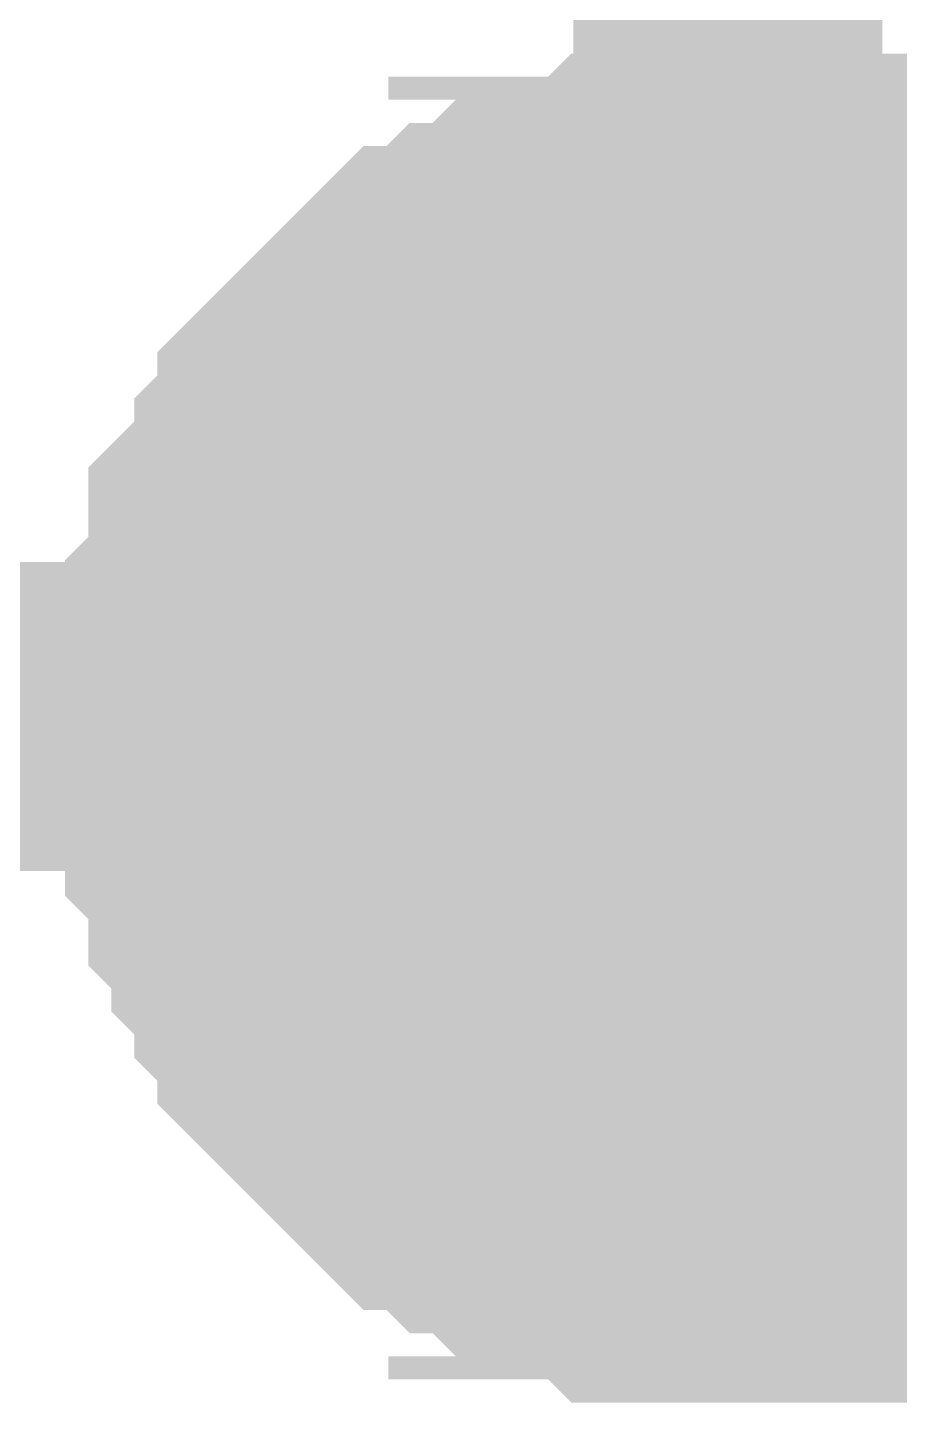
# Model space of a CAD drawing. Header units: inches. Extents: x 0 to 594, y 0 to 420.
# Drawn here: x 469.325 to 470.17, y 124.336 to 125.669 of the extents above; entities that cross this region are included whole.
import ezdxf

# ---------------------------------------------------------------- set-up
doc = ezdxf.new("R2010")
doc.units = ezdxf.units.IN
doc.layers.add('Sheet', color=255, linetype='Continuous')

msp = doc.modelspace()

# ---------------------------------------------------------------- linework, layer by layer
at = {"layer": 'Sheet'}
for points in [[(470.0036, 129.0998, 0.2997, 0.2997, 0), (470.0036, 125.0011, 0.2997, 0.2997, 0)], [(469.5109, 125.0011, 0.2997, 0.2997, 0), (469.5109, 125.0235, 0.2997, 0.2997, 0), (469.5109, 125.0459, 0.2997, 0.2997, 0), (469.5109, 125.0683, 0.2997, 0.2997, 0), (469.5109, 125.0907, 0.2997, 0.2997, 0), (469.5333, 125.1131, 0.2997, 0.2997, 0), (469.5333, 125.1355, 0.2997, 0.2997, 0), (469.5333, 125.1802, 0.2997, 0.2997, 0), (469.5557, 125.2026, 0.2997, 0.2997, 0), (469.5557, 125.2026, 0.2997, 0.2997, 0), (469.5781, 125.225, 0.2997, 0.2997, 0), (469.5781, 125.2474, 0.2997, 0.2997, 0), (469.6005, 125.2698, 0.2997, 0.2997, 0), (469.6005, 125.2922, 0.2997, 0.2997, 0), (469.6229, 125.3146, 0.2997, 0.2997, 0), (469.6452, 125.337, 0.2997, 0.2997, 0), (469.6452, 125.337, 0.2997, 0.2997, 0), (469.6676, 125.3594, 0.2997, 0.2997, 0), (469.69, 125.3818, 0.2997, 0.2997, 0), (469.7124, 125.4042, 0.2997, 0.2997, 0), (469.7348, 125.4042, 0.2997, 0.2997, 0), (469.7572, 125.4266, 0.2997, 0.2997, 0), (469.7796, 125.4266, 0.2997, 0.2997, 0), (469.802, 125.449, 0.2997, 0.2997, 0), (469.8244, 125.449, 0.2997, 0.2997, 0), (469.8244, 125.4714, 0.2997, 0.2997, 0), (469.8692, 125.4714, 0.2997, 0.2997, 0), (469.8916, 125.4714, 0.2997, 0.2997, 0), (469.914, 125.4938, 0.2997, 0.2997, 0), (469.9364, 125.4938, 0.2997, 0.2997, 0), (469.9588, 125.4938, 0.2997, 0.2997, 0), (469.9812, 125.4938, 0.2997, 0.2997, 0), (470.0036, 125.4938, 0.2997, 0.2997, 0)], [(469.5109, 125.0011, 0.2997, 0.2997, 0), (469.5109, 125.0235, 0.2997, 0.2997, 0), (469.5109, 125.0459, 0.2997, 0.2997, 0), (469.5109, 125.0683, 0.2997, 0.2997, 0), (469.5109, 125.0907, 0.2997, 0.2997, 0), (469.5333, 125.1131, 0.2997, 0.2997, 0), (469.5333, 125.1355, 0.2997, 0.2997, 0), (469.5333, 125.1802, 0.2997, 0.2997, 0), (469.5557, 125.2026, 0.2997, 0.2997, 0), (469.5557, 125.2026, 0.2997, 0.2997, 0), (469.5781, 125.225, 0.2997, 0.2997, 0), (469.5781, 125.2474, 0.2997, 0.2997, 0), (469.6005, 125.2698, 0.2997, 0.2997, 0), (469.6005, 125.2922, 0.2997, 0.2997, 0), (469.6229, 125.3146, 0.2997, 0.2997, 0), (469.6452, 125.337, 0.2997, 0.2997, 0), (469.6452, 125.337, 0.2997, 0.2997, 0), (469.6676, 125.3594, 0.2997, 0.2997, 0), (469.69, 125.3818, 0.2997, 0.2997, 0), (469.7124, 125.4042, 0.2997, 0.2997, 0), (469.7348, 125.4042, 0.2997, 0.2997, 0), (469.7572, 125.4266, 0.2997, 0.2997, 0), (469.7796, 125.4266, 0.2997, 0.2997, 0), (469.802, 125.449, 0.2997, 0.2997, 0), (469.8244, 125.449, 0.2997, 0.2997, 0), (469.8244, 125.4714, 0.2997, 0.2997, 0), (469.8692, 125.4714, 0.2997, 0.2997, 0), (469.8916, 125.4714, 0.2997, 0.2997, 0), (469.914, 125.4938, 0.2997, 0.2997, 0), (469.9364, 125.4938, 0.2997, 0.2997, 0), (469.9588, 125.4938, 0.2997, 0.2997, 0), (469.9812, 125.4938, 0.2997, 0.2997, 0), (470.0036, 125.4938, 0.2997, 0.2997, 0)], [(469.5109, 125.0011, 0.2997, 0.2997, 0), (469.5109, 125.0235, 0.2997, 0.2997, 0), (469.5109, 125.0459, 0.2997, 0.2997, 0), (469.5109, 125.0683, 0.2997, 0.2997, 0), (469.5109, 125.0907, 0.2997, 0.2997, 0), (469.5333, 125.1131, 0.2997, 0.2997, 0), (469.5333, 125.1355, 0.2997, 0.2997, 0), (469.5333, 125.1802, 0.2997, 0.2997, 0), (469.5557, 125.2026, 0.2997, 0.2997, 0), (469.5557, 125.2026, 0.2997, 0.2997, 0), (469.5781, 125.225, 0.2997, 0.2997, 0), (469.5781, 125.2474, 0.2997, 0.2997, 0), (469.6005, 125.2698, 0.2997, 0.2997, 0), (469.6005, 125.2922, 0.2997, 0.2997, 0), (469.6229, 125.3146, 0.2997, 0.2997, 0), (469.6452, 125.337, 0.2997, 0.2997, 0), (469.6452, 125.337, 0.2997, 0.2997, 0), (469.6676, 125.3594, 0.2997, 0.2997, 0), (469.69, 125.3818, 0.2997, 0.2997, 0), (469.7124, 125.4042, 0.2997, 0.2997, 0), (469.7348, 125.4042, 0.2997, 0.2997, 0), (469.7572, 125.4266, 0.2997, 0.2997, 0), (469.7796, 125.4266, 0.2997, 0.2997, 0), (469.802, 125.449, 0.2997, 0.2997, 0), (469.8244, 125.449, 0.2997, 0.2997, 0), (469.8244, 125.4714, 0.2997, 0.2997, 0), (469.8692, 125.4714, 0.2997, 0.2997, 0), (469.8916, 125.4714, 0.2997, 0.2997, 0), (469.914, 125.4938, 0.2997, 0.2997, 0), (469.9364, 125.4938, 0.2997, 0.2997, 0), (469.9588, 125.4938, 0.2997, 0.2997, 0), (469.9812, 125.4938, 0.2997, 0.2997, 0), (470.0036, 125.4938, 0.2997, 0.2997, 0)], [(469.5109, 125.0011, 0.2997, 0.2997, 0), (469.5109, 125.0235, 0.2997, 0.2997, 0), (469.5109, 125.0459, 0.2997, 0.2997, 0), (469.5109, 125.0683, 0.2997, 0.2997, 0), (469.5109, 125.0907, 0.2997, 0.2997, 0), (469.5333, 125.1131, 0.2997, 0.2997, 0), (469.5333, 125.1355, 0.2997, 0.2997, 0), (469.5333, 125.1802, 0.2997, 0.2997, 0), (469.5557, 125.2026, 0.2997, 0.2997, 0), (469.5557, 125.2026, 0.2997, 0.2997, 0), (469.5781, 125.225, 0.2997, 0.2997, 0), (469.5781, 125.2474, 0.2997, 0.2997, 0), (469.6005, 125.2698, 0.2997, 0.2997, 0), (469.6005, 125.2922, 0.2997, 0.2997, 0), (469.6229, 125.3146, 0.2997, 0.2997, 0), (469.6452, 125.337, 0.2997, 0.2997, 0), (469.6452, 125.337, 0.2997, 0.2997, 0), (469.6676, 125.3594, 0.2997, 0.2997, 0), (469.69, 125.3818, 0.2997, 0.2997, 0), (469.7124, 125.4042, 0.2997, 0.2997, 0), (469.7348, 125.4042, 0.2997, 0.2997, 0), (469.7572, 125.4266, 0.2997, 0.2997, 0), (469.7796, 125.4266, 0.2997, 0.2997, 0), (469.802, 125.449, 0.2997, 0.2997, 0), (469.8244, 125.449, 0.2997, 0.2997, 0), (469.8244, 125.4714, 0.2997, 0.2997, 0), (469.8692, 125.4714, 0.2997, 0.2997, 0), (469.8916, 125.4714, 0.2997, 0.2997, 0), (469.914, 125.4938, 0.2997, 0.2997, 0), (469.9364, 125.4938, 0.2997, 0.2997, 0), (469.9588, 125.4938, 0.2997, 0.2997, 0), (469.9812, 125.4938, 0.2997, 0.2997, 0), (470.0036, 125.4938, 0.2997, 0.2997, 0)], [(469.5109, 125.0011, 0.2997, 0.2997, 0), (469.5109, 125.0235, 0.2997, 0.2997, 0), (469.5109, 125.0459, 0.2997, 0.2997, 0), (469.5109, 125.0683, 0.2997, 0.2997, 0), (469.5109, 125.0907, 0.2997, 0.2997, 0), (469.5333, 125.1131, 0.2997, 0.2997, 0), (469.5333, 125.1355, 0.2997, 0.2997, 0), (469.5333, 125.1802, 0.2997, 0.2997, 0), (469.5557, 125.2026, 0.2997, 0.2997, 0), (469.5557, 125.2026, 0.2997, 0.2997, 0), (469.5781, 125.225, 0.2997, 0.2997, 0), (469.5781, 125.2474, 0.2997, 0.2997, 0), (469.6005, 125.2698, 0.2997, 0.2997, 0), (469.6005, 125.2922, 0.2997, 0.2997, 0), (469.6229, 125.3146, 0.2997, 0.2997, 0), (469.6452, 125.337, 0.2997, 0.2997, 0), (469.6452, 125.337, 0.2997, 0.2997, 0), (469.6676, 125.3594, 0.2997, 0.2997, 0), (469.69, 125.3818, 0.2997, 0.2997, 0), (469.7124, 125.4042, 0.2997, 0.2997, 0), (469.7348, 125.4042, 0.2997, 0.2997, 0), (469.7572, 125.4266, 0.2997, 0.2997, 0), (469.7796, 125.4266, 0.2997, 0.2997, 0), (469.802, 125.449, 0.2997, 0.2997, 0), (469.8244, 125.449, 0.2997, 0.2997, 0), (469.8244, 125.4714, 0.2997, 0.2997, 0), (469.8692, 125.4714, 0.2997, 0.2997, 0), (469.8916, 125.4714, 0.2997, 0.2997, 0), (469.914, 125.4938, 0.2997, 0.2997, 0), (469.9364, 125.4938, 0.2997, 0.2997, 0), (469.9588, 125.4938, 0.2997, 0.2997, 0), (469.9812, 125.4938, 0.2997, 0.2997, 0), (470.0036, 125.4938, 0.2997, 0.2997, 0)], [(470.0036, 125.4938, 0.2997, 0.2997, 0), (470.0036, 125.4938, 0.2997, 0.2997, 0)], [(470.0036, 125.4938, 0.2997, 0.2997, 0), (470.026, 125.4938, 0.2997, 0.2997, 0), (470.0484, 125.4938, 0.2997, 0.2997, 0), (470.0932, 125.4938, 0.2997, 0.2997, 0), (470.1156, 125.4938, 0.2997, 0.2997, 0), (470.138, 125.4714, 0.2997, 0.2997, 0), (470.1604, 125.4714, 0.2997, 0.2997, 0), (470.1828, 125.4714, 0.2997, 0.2997, 0), (470.2052, 125.449, 0.2997, 0.2997, 0), (470.2276, 125.449, 0.2997, 0.2997, 0), (470.25, 125.4266, 0.2997, 0.2997, 0), (470.2724, 125.4266, 0.2997, 0.2997, 0), (470.2948, 125.4042, 0.2997, 0.2997, 0), (470.3172, 125.4042, 0.2997, 0.2997, 0), (470.3396, 125.3818, 0.2997, 0.2997, 0)], [(470.0036, 125.4938, 0.2997, 0.2997, 0), (470.0036, 125.4938, 0.2997, 0.2997, 0)], [(470.0036, 125.4938, 0.2997, 0.2997, 0), (470.026, 125.4938, 0.2997, 0.2997, 0), (470.0484, 125.4938, 0.2997, 0.2997, 0), (470.0932, 125.4938, 0.2997, 0.2997, 0), (470.1156, 125.4938, 0.2997, 0.2997, 0), (470.138, 125.4714, 0.2997, 0.2997, 0), (470.1604, 125.4714, 0.2997, 0.2997, 0), (470.1828, 125.4714, 0.2997, 0.2997, 0), (470.2052, 125.449, 0.2997, 0.2997, 0), (470.2276, 125.449, 0.2997, 0.2997, 0), (470.25, 125.4266, 0.2997, 0.2997, 0), (470.2724, 125.4266, 0.2997, 0.2997, 0), (470.2948, 125.4042, 0.2997, 0.2997, 0), (470.3172, 125.4042, 0.2997, 0.2997, 0), (470.3396, 125.3818, 0.2997, 0.2997, 0)], [(470.0036, 125.4938, 0.2997, 0.2997, 0), (470.0036, 125.4938, 0.2997, 0.2997, 0)], [(470.0036, 125.4938, 0.2997, 0.2997, 0), (470.026, 125.4938, 0.2997, 0.2997, 0), (470.0484, 125.4938, 0.2997, 0.2997, 0), (470.0932, 125.4938, 0.2997, 0.2997, 0), (470.1156, 125.4938, 0.2997, 0.2997, 0), (470.138, 125.4714, 0.2997, 0.2997, 0), (470.1604, 125.4714, 0.2997, 0.2997, 0), (470.1828, 125.4714, 0.2997, 0.2997, 0), (470.2052, 125.449, 0.2997, 0.2997, 0), (470.2276, 125.449, 0.2997, 0.2997, 0), (470.25, 125.4266, 0.2997, 0.2997, 0), (470.2724, 125.4266, 0.2997, 0.2997, 0), (470.2948, 125.4042, 0.2997, 0.2997, 0), (470.3172, 125.4042, 0.2997, 0.2997, 0), (470.3396, 125.3818, 0.2997, 0.2997, 0)], [(470.0036, 125.4938, 0.2997, 0.2997, 0), (470.0036, 125.4938, 0.2997, 0.2997, 0)], [(470.0036, 125.4938, 0.2997, 0.2997, 0), (470.026, 125.4938, 0.2997, 0.2997, 0), (470.0484, 125.4938, 0.2997, 0.2997, 0), (470.0932, 125.4938, 0.2997, 0.2997, 0), (470.1156, 125.4938, 0.2997, 0.2997, 0), (470.138, 125.4714, 0.2997, 0.2997, 0), (470.1604, 125.4714, 0.2997, 0.2997, 0), (470.1828, 125.4714, 0.2997, 0.2997, 0), (470.2052, 125.449, 0.2997, 0.2997, 0), (470.2276, 125.449, 0.2997, 0.2997, 0), (470.25, 125.4266, 0.2997, 0.2997, 0), (470.2724, 125.4266, 0.2997, 0.2997, 0), (470.2948, 125.4042, 0.2997, 0.2997, 0), (470.3172, 125.4042, 0.2997, 0.2997, 0), (470.3396, 125.3818, 0.2997, 0.2997, 0)], [(470.0036, 125.4938, 0.2997, 0.2997, 0), (470.0036, 125.4938, 0.2997, 0.2997, 0)], [(470.0036, 125.4938, 0.2997, 0.2997, 0), (470.026, 125.4938, 0.2997, 0.2997, 0), (470.0484, 125.4938, 0.2997, 0.2997, 0), (470.0932, 125.4938, 0.2997, 0.2997, 0), (470.1156, 125.4938, 0.2997, 0.2997, 0), (470.138, 125.4714, 0.2997, 0.2997, 0), (470.1604, 125.4714, 0.2997, 0.2997, 0), (470.1828, 125.4714, 0.2997, 0.2997, 0), (470.2052, 125.449, 0.2997, 0.2997, 0), (470.2276, 125.449, 0.2997, 0.2997, 0), (470.25, 125.4266, 0.2997, 0.2997, 0), (470.2724, 125.4266, 0.2997, 0.2997, 0), (470.2948, 125.4042, 0.2997, 0.2997, 0), (470.3172, 125.4042, 0.2997, 0.2997, 0), (470.3396, 125.3818, 0.2997, 0.2997, 0)], [(469.5109, 125.0011, 0.0991, 0.0991, 0), (469.5109, 125.0235, 0.0991, 0.0991, 0), (469.5109, 125.0459, 0.0991, 0.0991, 0), (469.5109, 125.0683, 0.0991, 0.0991, 0), (469.5109, 125.0907, 0.0991, 0.0991, 0), (469.5333, 125.1131, 0.0991, 0.0991, 0), (469.5333, 125.1355, 0.0991, 0.0991, 0), (469.5333, 125.1802, 0.0991, 0.0991, 0), (469.5557, 125.2026, 0.0991, 0.0991, 0), (469.5557, 125.2026, 0.0991, 0.0991, 0), (469.5781, 125.225, 0.0991, 0.0991, 0), (469.5781, 125.2474, 0.0991, 0.0991, 0), (469.6005, 125.2698, 0.0991, 0.0991, 0), (469.6005, 125.2922, 0.0991, 0.0991, 0), (469.6229, 125.3146, 0.0991, 0.0991, 0), (469.6452, 125.337, 0.0991, 0.0991, 0), (469.6452, 125.337, 0.0991, 0.0991, 0), (469.6676, 125.3594, 0.0991, 0.0991, 0), (469.69, 125.3818, 0.0991, 0.0991, 0), (469.7124, 125.4042, 0.0991, 0.0991, 0), (469.7348, 125.4042, 0.0991, 0.0991, 0), (469.7572, 125.4266, 0.0991, 0.0991, 0), (469.7796, 125.4266, 0.0991, 0.0991, 0), (469.802, 125.449, 0.0991, 0.0991, 0), (469.8244, 125.449, 0.0991, 0.0991, 0), (469.8244, 125.4714, 0.0991, 0.0991, 0), (469.8692, 125.4714, 0.0991, 0.0991, 0), (469.8916, 125.4714, 0.0991, 0.0991, 0), (469.914, 125.4938, 0.0991, 0.0991, 0), (469.9364, 125.4938, 0.0991, 0.0991, 0), (469.9588, 125.4938, 0.0991, 0.0991, 0), (469.9812, 125.4938, 0.0991, 0.0991, 0), (470.0036, 125.4938, 0.0991, 0.0991, 0)], [(469.5109, 125.0011, 0.0991, 0.0991, 0), (469.5109, 125.0235, 0.0991, 0.0991, 0), (469.5109, 125.0459, 0.0991, 0.0991, 0), (469.5109, 125.0683, 0.0991, 0.0991, 0), (469.5109, 125.0907, 0.0991, 0.0991, 0), (469.5333, 125.1131, 0.0991, 0.0991, 0), (469.5333, 125.1355, 0.0991, 0.0991, 0), (469.5333, 125.1802, 0.0991, 0.0991, 0), (469.5557, 125.2026, 0.0991, 0.0991, 0), (469.5557, 125.2026, 0.0991, 0.0991, 0), (469.5781, 125.225, 0.0991, 0.0991, 0), (469.5781, 125.2474, 0.0991, 0.0991, 0), (469.6005, 125.2698, 0.0991, 0.0991, 0), (469.6005, 125.2922, 0.0991, 0.0991, 0), (469.6229, 125.3146, 0.0991, 0.0991, 0), (469.6452, 125.337, 0.0991, 0.0991, 0), (469.6452, 125.337, 0.0991, 0.0991, 0), (469.6676, 125.3594, 0.0991, 0.0991, 0), (469.69, 125.3818, 0.0991, 0.0991, 0), (469.7124, 125.4042, 0.0991, 0.0991, 0), (469.7348, 125.4042, 0.0991, 0.0991, 0), (469.7572, 125.4266, 0.0991, 0.0991, 0), (469.7796, 125.4266, 0.0991, 0.0991, 0), (469.802, 125.449, 0.0991, 0.0991, 0), (469.8244, 125.449, 0.0991, 0.0991, 0), (469.8244, 125.4714, 0.0991, 0.0991, 0), (469.8692, 125.4714, 0.0991, 0.0991, 0), (469.8916, 125.4714, 0.0991, 0.0991, 0), (469.914, 125.4938, 0.0991, 0.0991, 0), (469.9364, 125.4938, 0.0991, 0.0991, 0), (469.9588, 125.4938, 0.0991, 0.0991, 0), (469.9812, 125.4938, 0.0991, 0.0991, 0), (470.0036, 125.4938, 0.0991, 0.0991, 0)], [(469.5109, 125.0011, 0.0991, 0.0991, 0), (469.5109, 125.0235, 0.0991, 0.0991, 0), (469.5109, 125.0459, 0.0991, 0.0991, 0), (469.5109, 125.0683, 0.0991, 0.0991, 0), (469.5109, 125.0907, 0.0991, 0.0991, 0), (469.5333, 125.1131, 0.0991, 0.0991, 0), (469.5333, 125.1355, 0.0991, 0.0991, 0), (469.5333, 125.1802, 0.0991, 0.0991, 0), (469.5557, 125.2026, 0.0991, 0.0991, 0), (469.5557, 125.2026, 0.0991, 0.0991, 0), (469.5781, 125.225, 0.0991, 0.0991, 0), (469.5781, 125.2474, 0.0991, 0.0991, 0), (469.6005, 125.2698, 0.0991, 0.0991, 0), (469.6005, 125.2922, 0.0991, 0.0991, 0), (469.6229, 125.3146, 0.0991, 0.0991, 0), (469.6452, 125.337, 0.0991, 0.0991, 0), (469.6452, 125.337, 0.0991, 0.0991, 0), (469.6676, 125.3594, 0.0991, 0.0991, 0), (469.69, 125.3818, 0.0991, 0.0991, 0), (469.7124, 125.4042, 0.0991, 0.0991, 0), (469.7348, 125.4042, 0.0991, 0.0991, 0), (469.7572, 125.4266, 0.0991, 0.0991, 0), (469.7796, 125.4266, 0.0991, 0.0991, 0), (469.802, 125.449, 0.0991, 0.0991, 0), (469.8244, 125.449, 0.0991, 0.0991, 0), (469.8244, 125.4714, 0.0991, 0.0991, 0), (469.8692, 125.4714, 0.0991, 0.0991, 0), (469.8916, 125.4714, 0.0991, 0.0991, 0), (469.914, 125.4938, 0.0991, 0.0991, 0), (469.9364, 125.4938, 0.0991, 0.0991, 0), (469.9588, 125.4938, 0.0991, 0.0991, 0), (469.9812, 125.4938, 0.0991, 0.0991, 0), (470.0036, 125.4938, 0.0991, 0.0991, 0)], [(469.5109, 125.0011, 0.0991, 0.0991, 0), (469.5109, 125.0235, 0.0991, 0.0991, 0), (469.5109, 125.0459, 0.0991, 0.0991, 0), (469.5109, 125.0683, 0.0991, 0.0991, 0), (469.5109, 125.0907, 0.0991, 0.0991, 0), (469.5333, 125.1131, 0.0991, 0.0991, 0), (469.5333, 125.1355, 0.0991, 0.0991, 0), (469.5333, 125.1802, 0.0991, 0.0991, 0), (469.5557, 125.2026, 0.0991, 0.0991, 0), (469.5557, 125.2026, 0.0991, 0.0991, 0), (469.5781, 125.225, 0.0991, 0.0991, 0), (469.5781, 125.2474, 0.0991, 0.0991, 0), (469.6005, 125.2698, 0.0991, 0.0991, 0), (469.6005, 125.2922, 0.0991, 0.0991, 0), (469.6229, 125.3146, 0.0991, 0.0991, 0), (469.6452, 125.337, 0.0991, 0.0991, 0), (469.6452, 125.337, 0.0991, 0.0991, 0), (469.6676, 125.3594, 0.0991, 0.0991, 0), (469.69, 125.3818, 0.0991, 0.0991, 0), (469.7124, 125.4042, 0.0991, 0.0991, 0), (469.7348, 125.4042, 0.0991, 0.0991, 0), (469.7572, 125.4266, 0.0991, 0.0991, 0), (469.7796, 125.4266, 0.0991, 0.0991, 0), (469.802, 125.449, 0.0991, 0.0991, 0), (469.8244, 125.449, 0.0991, 0.0991, 0), (469.8244, 125.4714, 0.0991, 0.0991, 0), (469.8692, 125.4714, 0.0991, 0.0991, 0), (469.8916, 125.4714, 0.0991, 0.0991, 0), (469.914, 125.4938, 0.0991, 0.0991, 0), (469.9364, 125.4938, 0.0991, 0.0991, 0), (469.9588, 125.4938, 0.0991, 0.0991, 0), (469.9812, 125.4938, 0.0991, 0.0991, 0), (470.0036, 125.4938, 0.0991, 0.0991, 0)], [(469.5109, 125.0011, 0.0991, 0.0991, 0), (469.5109, 125.0235, 0.0991, 0.0991, 0), (469.5109, 125.0459, 0.0991, 0.0991, 0), (469.5109, 125.0683, 0.0991, 0.0991, 0), (469.5109, 125.0907, 0.0991, 0.0991, 0), (469.5333, 125.1131, 0.0991, 0.0991, 0), (469.5333, 125.1355, 0.0991, 0.0991, 0), (469.5333, 125.1802, 0.0991, 0.0991, 0), (469.5557, 125.2026, 0.0991, 0.0991, 0), (469.5557, 125.2026, 0.0991, 0.0991, 0), (469.5781, 125.225, 0.0991, 0.0991, 0), (469.5781, 125.2474, 0.0991, 0.0991, 0), (469.6005, 125.2698, 0.0991, 0.0991, 0), (469.6005, 125.2922, 0.0991, 0.0991, 0), (469.6229, 125.3146, 0.0991, 0.0991, 0), (469.6452, 125.337, 0.0991, 0.0991, 0), (469.6452, 125.337, 0.0991, 0.0991, 0), (469.6676, 125.3594, 0.0991, 0.0991, 0), (469.69, 125.3818, 0.0991, 0.0991, 0), (469.7124, 125.4042, 0.0991, 0.0991, 0), (469.7348, 125.4042, 0.0991, 0.0991, 0), (469.7572, 125.4266, 0.0991, 0.0991, 0), (469.7796, 125.4266, 0.0991, 0.0991, 0), (469.802, 125.449, 0.0991, 0.0991, 0), (469.8244, 125.449, 0.0991, 0.0991, 0), (469.8244, 125.4714, 0.0991, 0.0991, 0), (469.8692, 125.4714, 0.0991, 0.0991, 0), (469.8916, 125.4714, 0.0991, 0.0991, 0), (469.914, 125.4938, 0.0991, 0.0991, 0), (469.9364, 125.4938, 0.0991, 0.0991, 0), (469.9588, 125.4938, 0.0991, 0.0991, 0), (469.9812, 125.4938, 0.0991, 0.0991, 0), (470.0036, 125.4938, 0.0991, 0.0991, 0)], [(470.0036, 125.4938, 0.0991, 0.0991, 0), (470.0036, 125.4938, 0.0991, 0.0991, 0)], [(470.0036, 125.4938, 0.0991, 0.0991, 0), (470.026, 125.4938, 0.0991, 0.0991, 0), (470.0484, 125.4938, 0.0991, 0.0991, 0), (470.0932, 125.4938, 0.0991, 0.0991, 0), (470.1156, 125.4938, 0.0991, 0.0991, 0), (470.138, 125.4714, 0.0991, 0.0991, 0), (470.1604, 125.4714, 0.0991, 0.0991, 0), (470.1828, 125.4714, 0.0991, 0.0991, 0), (470.2052, 125.449, 0.0991, 0.0991, 0), (470.2276, 125.449, 0.0991, 0.0991, 0)], [(470.0036, 125.4938, 0.0991, 0.0991, 0), (470.0036, 125.4938, 0.0991, 0.0991, 0)], [(470.0036, 125.4938, 0.0991, 0.0991, 0), (470.026, 125.4938, 0.0991, 0.0991, 0), (470.0484, 125.4938, 0.0991, 0.0991, 0), (470.0932, 125.4938, 0.0991, 0.0991, 0), (470.1156, 125.4938, 0.0991, 0.0991, 0), (470.138, 125.4714, 0.0991, 0.0991, 0), (470.1604, 125.4714, 0.0991, 0.0991, 0), (470.1828, 125.4714, 0.0991, 0.0991, 0), (470.2052, 125.449, 0.0991, 0.0991, 0), (470.2276, 125.449, 0.0991, 0.0991, 0)], [(470.0036, 125.4938, 0.0991, 0.0991, 0), (470.0036, 125.4938, 0.0991, 0.0991, 0)], [(470.0036, 125.4938, 0.0991, 0.0991, 0), (470.026, 125.4938, 0.0991, 0.0991, 0), (470.0484, 125.4938, 0.0991, 0.0991, 0), (470.0932, 125.4938, 0.0991, 0.0991, 0), (470.1156, 125.4938, 0.0991, 0.0991, 0), (470.138, 125.4714, 0.0991, 0.0991, 0), (470.1604, 125.4714, 0.0991, 0.0991, 0), (470.1828, 125.4714, 0.0991, 0.0991, 0), (470.2052, 125.449, 0.0991, 0.0991, 0), (470.2276, 125.449, 0.0991, 0.0991, 0)], [(470.0036, 125.4938, 0.0991, 0.0991, 0), (470.0036, 125.4938, 0.0991, 0.0991, 0)], [(470.0036, 125.4938, 0.0991, 0.0991, 0), (470.026, 125.4938, 0.0991, 0.0991, 0), (470.0484, 125.4938, 0.0991, 0.0991, 0), (470.0932, 125.4938, 0.0991, 0.0991, 0), (470.1156, 125.4938, 0.0991, 0.0991, 0), (470.138, 125.4714, 0.0991, 0.0991, 0), (470.1604, 125.4714, 0.0991, 0.0991, 0), (470.1828, 125.4714, 0.0991, 0.0991, 0), (470.2052, 125.449, 0.0991, 0.0991, 0), (470.2276, 125.449, 0.0991, 0.0991, 0)], [(470.0036, 125.4938, 0.0991, 0.0991, 0), (470.0036, 125.4938, 0.0991, 0.0991, 0)], [(470.0036, 125.4938, 0.0991, 0.0991, 0), (470.026, 125.4938, 0.0991, 0.0991, 0), (470.0484, 125.4938, 0.0991, 0.0991, 0), (470.0932, 125.4938, 0.0991, 0.0991, 0), (470.1156, 125.4938, 0.0991, 0.0991, 0), (470.138, 125.4714, 0.0991, 0.0991, 0), (470.1604, 125.4714, 0.0991, 0.0991, 0), (470.1828, 125.4714, 0.0991, 0.0991, 0), (470.2052, 125.449, 0.0991, 0.0991, 0), (470.2276, 125.449, 0.0991, 0.0991, 0)], [(462.5002, 125.0011, 0.2997, 0.2997, 0), (470.0036, 125.0011, 0.2997, 0.2997, 0), (482.5018, 125.0011, 0.2997, 0.2997, 0), (490.0052, 125.0011, 0.2997, 0.2997, 0)], [(470.0036, 124.4859, 0.2997, 0.2997, 0), (469.9812, 124.4859, 0.2997, 0.2997, 0), (469.9588, 124.4859, 0.2997, 0.2997, 0), (469.9364, 124.4859, 0.2997, 0.2997, 0), (469.914, 124.4859, 0.2997, 0.2997, 0), (469.8916, 124.5083, 0.2997, 0.2997, 0), (469.8692, 124.5083, 0.2997, 0.2997, 0), (469.8244, 124.5083, 0.2997, 0.2997, 0), (469.8244, 124.5307, 0.2997, 0.2997, 0), (469.802, 124.5307, 0.2997, 0.2997, 0), (469.7796, 124.5531, 0.2997, 0.2997, 0), (469.7572, 124.5531, 0.2997, 0.2997, 0), (469.7348, 124.5755, 0.2997, 0.2997, 0), (469.7124, 124.5755, 0.2997, 0.2997, 0), (469.69, 124.5979, 0.2997, 0.2997, 0), (469.6676, 124.6203, 0.2997, 0.2997, 0), (469.6452, 124.6427, 0.2997, 0.2997, 0), (469.6452, 124.6427, 0.2997, 0.2997, 0), (469.6229, 124.6651, 0.2997, 0.2997, 0), (469.6005, 124.6875, 0.2997, 0.2997, 0), (469.6005, 124.7099, 0.2997, 0.2997, 0), (469.5781, 124.7323, 0.2997, 0.2997, 0), (469.5781, 124.7547, 0.2997, 0.2997, 0), (469.5557, 124.7771, 0.2997, 0.2997, 0), (469.5557, 124.7995, 0.2997, 0.2997, 0), (469.5333, 124.8219, 0.2997, 0.2997, 0), (469.5333, 124.8443, 0.2997, 0.2997, 0), (469.5333, 124.8667, 0.2997, 0.2997, 0), (469.5109, 124.8891, 0.2997, 0.2997, 0), (469.5109, 124.9115, 0.2997, 0.2997, 0), (469.5109, 124.9563, 0.2997, 0.2997, 0), (469.5109, 124.9787, 0.2997, 0.2997, 0), (469.5109, 125.0011, 0.2997, 0.2997, 0)], [(469.5109, 125.0011, 0.2997, 0.2997, 0), (469.5109, 125.0011, 0.2997, 0.2997, 0)], [(470.0036, 124.4859, 0.2997, 0.2997, 0), (469.9812, 124.4859, 0.2997, 0.2997, 0), (469.9588, 124.4859, 0.2997, 0.2997, 0), (469.9364, 124.4859, 0.2997, 0.2997, 0), (469.914, 124.4859, 0.2997, 0.2997, 0), (469.8916, 124.5083, 0.2997, 0.2997, 0), (469.8692, 124.5083, 0.2997, 0.2997, 0), (469.8244, 124.5083, 0.2997, 0.2997, 0), (469.8244, 124.5307, 0.2997, 0.2997, 0), (469.802, 124.5307, 0.2997, 0.2997, 0), (469.7796, 124.5531, 0.2997, 0.2997, 0), (469.7572, 124.5531, 0.2997, 0.2997, 0), (469.7348, 124.5755, 0.2997, 0.2997, 0), (469.7124, 124.5755, 0.2997, 0.2997, 0), (469.69, 124.5979, 0.2997, 0.2997, 0), (469.6676, 124.6203, 0.2997, 0.2997, 0), (469.6452, 124.6427, 0.2997, 0.2997, 0), (469.6452, 124.6427, 0.2997, 0.2997, 0), (469.6229, 124.6651, 0.2997, 0.2997, 0), (469.6005, 124.6875, 0.2997, 0.2997, 0), (469.6005, 124.7099, 0.2997, 0.2997, 0), (469.5781, 124.7323, 0.2997, 0.2997, 0), (469.5781, 124.7547, 0.2997, 0.2997, 0), (469.5557, 124.7771, 0.2997, 0.2997, 0), (469.5557, 124.7995, 0.2997, 0.2997, 0), (469.5333, 124.8219, 0.2997, 0.2997, 0), (469.5333, 124.8443, 0.2997, 0.2997, 0), (469.5333, 124.8667, 0.2997, 0.2997, 0), (469.5109, 124.8891, 0.2997, 0.2997, 0), (469.5109, 124.9115, 0.2997, 0.2997, 0), (469.5109, 124.9563, 0.2997, 0.2997, 0), (469.5109, 124.9787, 0.2997, 0.2997, 0), (469.5109, 125.0011, 0.2997, 0.2997, 0)], [(469.5109, 125.0011, 0.2997, 0.2997, 0), (469.5109, 125.0011, 0.2997, 0.2997, 0)], [(470.0036, 124.4859, 0.2997, 0.2997, 0), (469.9812, 124.4859, 0.2997, 0.2997, 0), (469.9588, 124.4859, 0.2997, 0.2997, 0), (469.9364, 124.4859, 0.2997, 0.2997, 0), (469.914, 124.4859, 0.2997, 0.2997, 0), (469.8916, 124.5083, 0.2997, 0.2997, 0), (469.8692, 124.5083, 0.2997, 0.2997, 0), (469.8244, 124.5083, 0.2997, 0.2997, 0), (469.8244, 124.5307, 0.2997, 0.2997, 0), (469.802, 124.5307, 0.2997, 0.2997, 0), (469.7796, 124.5531, 0.2997, 0.2997, 0), (469.7572, 124.5531, 0.2997, 0.2997, 0), (469.7348, 124.5755, 0.2997, 0.2997, 0), (469.7124, 124.5755, 0.2997, 0.2997, 0), (469.69, 124.5979, 0.2997, 0.2997, 0), (469.6676, 124.6203, 0.2997, 0.2997, 0), (469.6452, 124.6427, 0.2997, 0.2997, 0), (469.6452, 124.6427, 0.2997, 0.2997, 0), (469.6229, 124.6651, 0.2997, 0.2997, 0), (469.6005, 124.6875, 0.2997, 0.2997, 0), (469.6005, 124.7099, 0.2997, 0.2997, 0), (469.5781, 124.7323, 0.2997, 0.2997, 0), (469.5781, 124.7547, 0.2997, 0.2997, 0), (469.5557, 124.7771, 0.2997, 0.2997, 0), (469.5557, 124.7995, 0.2997, 0.2997, 0), (469.5333, 124.8219, 0.2997, 0.2997, 0), (469.5333, 124.8443, 0.2997, 0.2997, 0), (469.5333, 124.8667, 0.2997, 0.2997, 0), (469.5109, 124.8891, 0.2997, 0.2997, 0), (469.5109, 124.9115, 0.2997, 0.2997, 0), (469.5109, 124.9563, 0.2997, 0.2997, 0), (469.5109, 124.9787, 0.2997, 0.2997, 0), (469.5109, 125.0011, 0.2997, 0.2997, 0)], [(469.5109, 125.0011, 0.2997, 0.2997, 0), (469.5109, 125.0011, 0.2997, 0.2997, 0)], [(470.0036, 124.4859, 0.2997, 0.2997, 0), (469.9812, 124.4859, 0.2997, 0.2997, 0), (469.9588, 124.4859, 0.2997, 0.2997, 0), (469.9364, 124.4859, 0.2997, 0.2997, 0), (469.914, 124.4859, 0.2997, 0.2997, 0), (469.8916, 124.5083, 0.2997, 0.2997, 0), (469.8692, 124.5083, 0.2997, 0.2997, 0), (469.8244, 124.5083, 0.2997, 0.2997, 0), (469.8244, 124.5307, 0.2997, 0.2997, 0), (469.802, 124.5307, 0.2997, 0.2997, 0), (469.7796, 124.5531, 0.2997, 0.2997, 0), (469.7572, 124.5531, 0.2997, 0.2997, 0), (469.7348, 124.5755, 0.2997, 0.2997, 0), (469.7124, 124.5755, 0.2997, 0.2997, 0), (469.69, 124.5979, 0.2997, 0.2997, 0), (469.6676, 124.6203, 0.2997, 0.2997, 0), (469.6452, 124.6427, 0.2997, 0.2997, 0), (469.6452, 124.6427, 0.2997, 0.2997, 0), (469.6229, 124.6651, 0.2997, 0.2997, 0), (469.6005, 124.6875, 0.2997, 0.2997, 0), (469.6005, 124.7099, 0.2997, 0.2997, 0), (469.5781, 124.7323, 0.2997, 0.2997, 0), (469.5781, 124.7547, 0.2997, 0.2997, 0), (469.5557, 124.7771, 0.2997, 0.2997, 0), (469.5557, 124.7995, 0.2997, 0.2997, 0), (469.5333, 124.8219, 0.2997, 0.2997, 0), (469.5333, 124.8443, 0.2997, 0.2997, 0), (469.5333, 124.8667, 0.2997, 0.2997, 0), (469.5109, 124.8891, 0.2997, 0.2997, 0), (469.5109, 124.9115, 0.2997, 0.2997, 0), (469.5109, 124.9563, 0.2997, 0.2997, 0), (469.5109, 124.9787, 0.2997, 0.2997, 0), (469.5109, 125.0011, 0.2997, 0.2997, 0)], [(469.5109, 125.0011, 0.2997, 0.2997, 0), (469.5109, 125.0011, 0.2997, 0.2997, 0)], [(470.0036, 124.4859, 0.2997, 0.2997, 0), (469.9812, 124.4859, 0.2997, 0.2997, 0), (469.9588, 124.4859, 0.2997, 0.2997, 0), (469.9364, 124.4859, 0.2997, 0.2997, 0), (469.914, 124.4859, 0.2997, 0.2997, 0), (469.8916, 124.5083, 0.2997, 0.2997, 0), (469.8692, 124.5083, 0.2997, 0.2997, 0), (469.8244, 124.5083, 0.2997, 0.2997, 0), (469.8244, 124.5307, 0.2997, 0.2997, 0), (469.802, 124.5307, 0.2997, 0.2997, 0), (469.7796, 124.5531, 0.2997, 0.2997, 0), (469.7572, 124.5531, 0.2997, 0.2997, 0), (469.7348, 124.5755, 0.2997, 0.2997, 0), (469.7124, 124.5755, 0.2997, 0.2997, 0), (469.69, 124.5979, 0.2997, 0.2997, 0), (469.6676, 124.6203, 0.2997, 0.2997, 0), (469.6452, 124.6427, 0.2997, 0.2997, 0), (469.6452, 124.6427, 0.2997, 0.2997, 0), (469.6229, 124.6651, 0.2997, 0.2997, 0), (469.6005, 124.6875, 0.2997, 0.2997, 0), (469.6005, 124.7099, 0.2997, 0.2997, 0), (469.5781, 124.7323, 0.2997, 0.2997, 0), (469.5781, 124.7547, 0.2997, 0.2997, 0), (469.5557, 124.7771, 0.2997, 0.2997, 0), (469.5557, 124.7995, 0.2997, 0.2997, 0), (469.5333, 124.8219, 0.2997, 0.2997, 0), (469.5333, 124.8443, 0.2997, 0.2997, 0), (469.5333, 124.8667, 0.2997, 0.2997, 0), (469.5109, 124.8891, 0.2997, 0.2997, 0), (469.5109, 124.9115, 0.2997, 0.2997, 0), (469.5109, 124.9563, 0.2997, 0.2997, 0), (469.5109, 124.9787, 0.2997, 0.2997, 0), (469.5109, 125.0011, 0.2997, 0.2997, 0)], [(469.5109, 125.0011, 0.2997, 0.2997, 0), (469.5109, 125.0011, 0.2997, 0.2997, 0)], [(470.0036, 124.4859, 0.0991, 0.0991, 0), (469.9812, 124.4859, 0.0991, 0.0991, 0), (469.9588, 124.4859, 0.0991, 0.0991, 0), (469.9364, 124.4859, 0.0991, 0.0991, 0), (469.914, 124.4859, 0.0991, 0.0991, 0), (469.8916, 124.5083, 0.0991, 0.0991, 0), (469.8692, 124.5083, 0.0991, 0.0991, 0), (469.8244, 124.5083, 0.0991, 0.0991, 0), (469.8244, 124.5307, 0.0991, 0.0991, 0), (469.802, 124.5307, 0.0991, 0.0991, 0), (469.7796, 124.5531, 0.0991, 0.0991, 0), (469.7572, 124.5531, 0.0991, 0.0991, 0), (469.7348, 124.5755, 0.0991, 0.0991, 0), (469.7124, 124.5755, 0.0991, 0.0991, 0), (469.69, 124.5979, 0.0991, 0.0991, 0), (469.6676, 124.6203, 0.0991, 0.0991, 0), (469.6452, 124.6427, 0.0991, 0.0991, 0), (469.6452, 124.6427, 0.0991, 0.0991, 0), (469.6229, 124.6651, 0.0991, 0.0991, 0), (469.6005, 124.6875, 0.0991, 0.0991, 0), (469.6005, 124.7099, 0.0991, 0.0991, 0), (469.5781, 124.7323, 0.0991, 0.0991, 0), (469.5781, 124.7547, 0.0991, 0.0991, 0), (469.5557, 124.7771, 0.0991, 0.0991, 0), (469.5557, 124.7995, 0.0991, 0.0991, 0), (469.5333, 124.8219, 0.0991, 0.0991, 0), (469.5333, 124.8443, 0.0991, 0.0991, 0), (469.5333, 124.8667, 0.0991, 0.0991, 0), (469.5109, 124.8891, 0.0991, 0.0991, 0), (469.5109, 124.9115, 0.0991, 0.0991, 0), (469.5109, 124.9563, 0.0991, 0.0991, 0), (469.5109, 124.9787, 0.0991, 0.0991, 0), (469.5109, 125.0011, 0.0991, 0.0991, 0)], [(469.5109, 125.0011, 0.0991, 0.0991, 0), (469.5109, 125.0011, 0.0991, 0.0991, 0)], [(470.0036, 124.4859, 0.0991, 0.0991, 0), (469.9812, 124.4859, 0.0991, 0.0991, 0), (469.9588, 124.4859, 0.0991, 0.0991, 0), (469.9364, 124.4859, 0.0991, 0.0991, 0), (469.914, 124.4859, 0.0991, 0.0991, 0), (469.8916, 124.5083, 0.0991, 0.0991, 0), (469.8692, 124.5083, 0.0991, 0.0991, 0), (469.8244, 124.5083, 0.0991, 0.0991, 0), (469.8244, 124.5307, 0.0991, 0.0991, 0), (469.802, 124.5307, 0.0991, 0.0991, 0), (469.7796, 124.5531, 0.0991, 0.0991, 0), (469.7572, 124.5531, 0.0991, 0.0991, 0), (469.7348, 124.5755, 0.0991, 0.0991, 0), (469.7124, 124.5755, 0.0991, 0.0991, 0), (469.69, 124.5979, 0.0991, 0.0991, 0), (469.6676, 124.6203, 0.0991, 0.0991, 0), (469.6452, 124.6427, 0.0991, 0.0991, 0), (469.6452, 124.6427, 0.0991, 0.0991, 0), (469.6229, 124.6651, 0.0991, 0.0991, 0), (469.6005, 124.6875, 0.0991, 0.0991, 0), (469.6005, 124.7099, 0.0991, 0.0991, 0), (469.5781, 124.7323, 0.0991, 0.0991, 0), (469.5781, 124.7547, 0.0991, 0.0991, 0), (469.5557, 124.7771, 0.0991, 0.0991, 0), (469.5557, 124.7995, 0.0991, 0.0991, 0), (469.5333, 124.8219, 0.0991, 0.0991, 0), (469.5333, 124.8443, 0.0991, 0.0991, 0), (469.5333, 124.8667, 0.0991, 0.0991, 0), (469.5109, 124.8891, 0.0991, 0.0991, 0), (469.5109, 124.9115, 0.0991, 0.0991, 0), (469.5109, 124.9563, 0.0991, 0.0991, 0), (469.5109, 124.9787, 0.0991, 0.0991, 0), (469.5109, 125.0011, 0.0991, 0.0991, 0)], [(469.5109, 125.0011, 0.0991, 0.0991, 0), (469.5109, 125.0011, 0.0991, 0.0991, 0)], [(470.0036, 124.4859, 0.0991, 0.0991, 0), (469.9812, 124.4859, 0.0991, 0.0991, 0), (469.9588, 124.4859, 0.0991, 0.0991, 0), (469.9364, 124.4859, 0.0991, 0.0991, 0), (469.914, 124.4859, 0.0991, 0.0991, 0), (469.8916, 124.5083, 0.0991, 0.0991, 0), (469.8692, 124.5083, 0.0991, 0.0991, 0), (469.8244, 124.5083, 0.0991, 0.0991, 0), (469.8244, 124.5307, 0.0991, 0.0991, 0), (469.802, 124.5307, 0.0991, 0.0991, 0), (469.7796, 124.5531, 0.0991, 0.0991, 0), (469.7572, 124.5531, 0.0991, 0.0991, 0), (469.7348, 124.5755, 0.0991, 0.0991, 0), (469.7124, 124.5755, 0.0991, 0.0991, 0), (469.69, 124.5979, 0.0991, 0.0991, 0), (469.6676, 124.6203, 0.0991, 0.0991, 0), (469.6452, 124.6427, 0.0991, 0.0991, 0), (469.6452, 124.6427, 0.0991, 0.0991, 0), (469.6229, 124.6651, 0.0991, 0.0991, 0), (469.6005, 124.6875, 0.0991, 0.0991, 0), (469.6005, 124.7099, 0.0991, 0.0991, 0), (469.5781, 124.7323, 0.0991, 0.0991, 0), (469.5781, 124.7547, 0.0991, 0.0991, 0), (469.5557, 124.7771, 0.0991, 0.0991, 0), (469.5557, 124.7995, 0.0991, 0.0991, 0), (469.5333, 124.8219, 0.0991, 0.0991, 0), (469.5333, 124.8443, 0.0991, 0.0991, 0), (469.5333, 124.8667, 0.0991, 0.0991, 0), (469.5109, 124.8891, 0.0991, 0.0991, 0), (469.5109, 124.9115, 0.0991, 0.0991, 0), (469.5109, 124.9563, 0.0991, 0.0991, 0), (469.5109, 124.9787, 0.0991, 0.0991, 0), (469.5109, 125.0011, 0.0991, 0.0991, 0)], [(469.5109, 125.0011, 0.0991, 0.0991, 0), (469.5109, 125.0011, 0.0991, 0.0991, 0)], [(470.0036, 124.4859, 0.0991, 0.0991, 0), (469.9812, 124.4859, 0.0991, 0.0991, 0), (469.9588, 124.4859, 0.0991, 0.0991, 0), (469.9364, 124.4859, 0.0991, 0.0991, 0), (469.914, 124.4859, 0.0991, 0.0991, 0), (469.8916, 124.5083, 0.0991, 0.0991, 0), (469.8692, 124.5083, 0.0991, 0.0991, 0), (469.8244, 124.5083, 0.0991, 0.0991, 0), (469.8244, 124.5307, 0.0991, 0.0991, 0), (469.802, 124.5307, 0.0991, 0.0991, 0), (469.7796, 124.5531, 0.0991, 0.0991, 0), (469.7572, 124.5531, 0.0991, 0.0991, 0), (469.7348, 124.5755, 0.0991, 0.0991, 0), (469.7124, 124.5755, 0.0991, 0.0991, 0), (469.69, 124.5979, 0.0991, 0.0991, 0), (469.6676, 124.6203, 0.0991, 0.0991, 0), (469.6452, 124.6427, 0.0991, 0.0991, 0), (469.6452, 124.6427, 0.0991, 0.0991, 0), (469.6229, 124.6651, 0.0991, 0.0991, 0), (469.6005, 124.6875, 0.0991, 0.0991, 0), (469.6005, 124.7099, 0.0991, 0.0991, 0), (469.5781, 124.7323, 0.0991, 0.0991, 0), (469.5781, 124.7547, 0.0991, 0.0991, 0), (469.5557, 124.7771, 0.0991, 0.0991, 0), (469.5557, 124.7995, 0.0991, 0.0991, 0), (469.5333, 124.8219, 0.0991, 0.0991, 0), (469.5333, 124.8443, 0.0991, 0.0991, 0), (469.5333, 124.8667, 0.0991, 0.0991, 0), (469.5109, 124.8891, 0.0991, 0.0991, 0), (469.5109, 124.9115, 0.0991, 0.0991, 0), (469.5109, 124.9563, 0.0991, 0.0991, 0), (469.5109, 124.9787, 0.0991, 0.0991, 0), (469.5109, 125.0011, 0.0991, 0.0991, 0)], [(469.5109, 125.0011, 0.0991, 0.0991, 0), (469.5109, 125.0011, 0.0991, 0.0991, 0)], [(470.0036, 124.4859, 0.0991, 0.0991, 0), (469.9812, 124.4859, 0.0991, 0.0991, 0), (469.9588, 124.4859, 0.0991, 0.0991, 0), (469.9364, 124.4859, 0.0991, 0.0991, 0), (469.914, 124.4859, 0.0991, 0.0991, 0), (469.8916, 124.5083, 0.0991, 0.0991, 0), (469.8692, 124.5083, 0.0991, 0.0991, 0), (469.8244, 124.5083, 0.0991, 0.0991, 0), (469.8244, 124.5307, 0.0991, 0.0991, 0), (469.802, 124.5307, 0.0991, 0.0991, 0), (469.7796, 124.5531, 0.0991, 0.0991, 0), (469.7572, 124.5531, 0.0991, 0.0991, 0), (469.7348, 124.5755, 0.0991, 0.0991, 0), (469.7124, 124.5755, 0.0991, 0.0991, 0), (469.69, 124.5979, 0.0991, 0.0991, 0), (469.6676, 124.6203, 0.0991, 0.0991, 0), (469.6452, 124.6427, 0.0991, 0.0991, 0), (469.6452, 124.6427, 0.0991, 0.0991, 0), (469.6229, 124.6651, 0.0991, 0.0991, 0), (469.6005, 124.6875, 0.0991, 0.0991, 0), (469.6005, 124.7099, 0.0991, 0.0991, 0), (469.5781, 124.7323, 0.0991, 0.0991, 0), (469.5781, 124.7547, 0.0991, 0.0991, 0), (469.5557, 124.7771, 0.0991, 0.0991, 0), (469.5557, 124.7995, 0.0991, 0.0991, 0), (469.5333, 124.8219, 0.0991, 0.0991, 0), (469.5333, 124.8443, 0.0991, 0.0991, 0), (469.5333, 124.8667, 0.0991, 0.0991, 0), (469.5109, 124.8891, 0.0991, 0.0991, 0), (469.5109, 124.9115, 0.0991, 0.0991, 0), (469.5109, 124.9563, 0.0991, 0.0991, 0), (469.5109, 124.9787, 0.0991, 0.0991, 0), (469.5109, 125.0011, 0.0991, 0.0991, 0)], [(469.5109, 125.0011, 0.0991, 0.0991, 0), (469.5109, 125.0011, 0.0991, 0.0991, 0)], [(470.3396, 124.5979, 0.2997, 0.2997, 0), (470.3172, 124.5755, 0.2997, 0.2997, 0), (470.2948, 124.5755, 0.2997, 0.2997, 0), (470.2724, 124.5531, 0.2997, 0.2997, 0), (470.25, 124.5531, 0.2997, 0.2997, 0), (470.2276, 124.5307, 0.2997, 0.2997, 0), (470.2052, 124.5307, 0.2997, 0.2997, 0), (470.1828, 124.5083, 0.2997, 0.2997, 0), (470.1604, 124.5083, 0.2997, 0.2997, 0), (470.138, 124.5083, 0.2997, 0.2997, 0), (470.1156, 124.4859, 0.2997, 0.2997, 0), (470.0932, 124.4859, 0.2997, 0.2997, 0), (470.0484, 124.4859, 0.2997, 0.2997, 0), (470.026, 124.4859, 0.2997, 0.2997, 0), (470.0036, 124.4859, 0.2997, 0.2997, 0)], [(470.3396, 124.5979, 0.2997, 0.2997, 0), (470.3172, 124.5755, 0.2997, 0.2997, 0), (470.2948, 124.5755, 0.2997, 0.2997, 0), (470.2724, 124.5531, 0.2997, 0.2997, 0), (470.25, 124.5531, 0.2997, 0.2997, 0), (470.2276, 124.5307, 0.2997, 0.2997, 0), (470.2052, 124.5307, 0.2997, 0.2997, 0), (470.1828, 124.5083, 0.2997, 0.2997, 0), (470.1604, 124.5083, 0.2997, 0.2997, 0), (470.138, 124.5083, 0.2997, 0.2997, 0), (470.1156, 124.4859, 0.2997, 0.2997, 0), (470.0932, 124.4859, 0.2997, 0.2997, 0), (470.0484, 124.4859, 0.2997, 0.2997, 0), (470.026, 124.4859, 0.2997, 0.2997, 0), (470.0036, 124.4859, 0.2997, 0.2997, 0)], [(470.3396, 124.5979, 0.2997, 0.2997, 0), (470.3172, 124.5755, 0.2997, 0.2997, 0), (470.2948, 124.5755, 0.2997, 0.2997, 0), (470.2724, 124.5531, 0.2997, 0.2997, 0), (470.25, 124.5531, 0.2997, 0.2997, 0), (470.2276, 124.5307, 0.2997, 0.2997, 0), (470.2052, 124.5307, 0.2997, 0.2997, 0), (470.1828, 124.5083, 0.2997, 0.2997, 0), (470.1604, 124.5083, 0.2997, 0.2997, 0), (470.138, 124.5083, 0.2997, 0.2997, 0), (470.1156, 124.4859, 0.2997, 0.2997, 0), (470.0932, 124.4859, 0.2997, 0.2997, 0), (470.0484, 124.4859, 0.2997, 0.2997, 0), (470.026, 124.4859, 0.2997, 0.2997, 0), (470.0036, 124.4859, 0.2997, 0.2997, 0)], [(470.3396, 124.5979, 0.2997, 0.2997, 0), (470.3172, 124.5755, 0.2997, 0.2997, 0), (470.2948, 124.5755, 0.2997, 0.2997, 0), (470.2724, 124.5531, 0.2997, 0.2997, 0), (470.25, 124.5531, 0.2997, 0.2997, 0), (470.2276, 124.5307, 0.2997, 0.2997, 0), (470.2052, 124.5307, 0.2997, 0.2997, 0), (470.1828, 124.5083, 0.2997, 0.2997, 0), (470.1604, 124.5083, 0.2997, 0.2997, 0), (470.138, 124.5083, 0.2997, 0.2997, 0), (470.1156, 124.4859, 0.2997, 0.2997, 0), (470.0932, 124.4859, 0.2997, 0.2997, 0), (470.0484, 124.4859, 0.2997, 0.2997, 0), (470.026, 124.4859, 0.2997, 0.2997, 0), (470.0036, 124.4859, 0.2997, 0.2997, 0)], [(470.3396, 124.5979, 0.2997, 0.2997, 0), (470.3172, 124.5755, 0.2997, 0.2997, 0), (470.2948, 124.5755, 0.2997, 0.2997, 0), (470.2724, 124.5531, 0.2997, 0.2997, 0), (470.25, 124.5531, 0.2997, 0.2997, 0), (470.2276, 124.5307, 0.2997, 0.2997, 0), (470.2052, 124.5307, 0.2997, 0.2997, 0), (470.1828, 124.5083, 0.2997, 0.2997, 0), (470.1604, 124.5083, 0.2997, 0.2997, 0), (470.138, 124.5083, 0.2997, 0.2997, 0), (470.1156, 124.4859, 0.2997, 0.2997, 0), (470.0932, 124.4859, 0.2997, 0.2997, 0), (470.0484, 124.4859, 0.2997, 0.2997, 0), (470.026, 124.4859, 0.2997, 0.2997, 0), (470.0036, 124.4859, 0.2997, 0.2997, 0)], [(470.2276, 124.5307, 0.0991, 0.0991, 0), (470.2052, 124.5307, 0.0991, 0.0991, 0), (470.1828, 124.5083, 0.0991, 0.0991, 0), (470.1604, 124.5083, 0.0991, 0.0991, 0), (470.138, 124.5083, 0.0991, 0.0991, 0), (470.1156, 124.4859, 0.0991, 0.0991, 0), (470.0932, 124.4859, 0.0991, 0.0991, 0), (470.0484, 124.4859, 0.0991, 0.0991, 0), (470.026, 124.4859, 0.0991, 0.0991, 0), (470.0036, 124.4859, 0.0991, 0.0991, 0)], [(470.2276, 124.5307, 0.0991, 0.0991, 0), (470.2052, 124.5307, 0.0991, 0.0991, 0), (470.1828, 124.5083, 0.0991, 0.0991, 0), (470.1604, 124.5083, 0.0991, 0.0991, 0), (470.138, 124.5083, 0.0991, 0.0991, 0), (470.1156, 124.4859, 0.0991, 0.0991, 0), (470.0932, 124.4859, 0.0991, 0.0991, 0), (470.0484, 124.4859, 0.0991, 0.0991, 0), (470.026, 124.4859, 0.0991, 0.0991, 0), (470.0036, 124.4859, 0.0991, 0.0991, 0)], [(470.2276, 124.5307, 0.0991, 0.0991, 0), (470.2052, 124.5307, 0.0991, 0.0991, 0), (470.1828, 124.5083, 0.0991, 0.0991, 0), (470.1604, 124.5083, 0.0991, 0.0991, 0), (470.138, 124.5083, 0.0991, 0.0991, 0), (470.1156, 124.4859, 0.0991, 0.0991, 0), (470.0932, 124.4859, 0.0991, 0.0991, 0), (470.0484, 124.4859, 0.0991, 0.0991, 0), (470.026, 124.4859, 0.0991, 0.0991, 0), (470.0036, 124.4859, 0.0991, 0.0991, 0)], [(470.2276, 124.5307, 0.0991, 0.0991, 0), (470.2052, 124.5307, 0.0991, 0.0991, 0), (470.1828, 124.5083, 0.0991, 0.0991, 0), (470.1604, 124.5083, 0.0991, 0.0991, 0), (470.138, 124.5083, 0.0991, 0.0991, 0), (470.1156, 124.4859, 0.0991, 0.0991, 0), (470.0932, 124.4859, 0.0991, 0.0991, 0), (470.0484, 124.4859, 0.0991, 0.0991, 0), (470.026, 124.4859, 0.0991, 0.0991, 0), (470.0036, 124.4859, 0.0991, 0.0991, 0)], [(470.2276, 124.5307, 0.0991, 0.0991, 0), (470.2052, 124.5307, 0.0991, 0.0991, 0), (470.1828, 124.5083, 0.0991, 0.0991, 0), (470.1604, 124.5083, 0.0991, 0.0991, 0), (470.138, 124.5083, 0.0991, 0.0991, 0), (470.1156, 124.4859, 0.0991, 0.0991, 0), (470.0932, 124.4859, 0.0991, 0.0991, 0), (470.0484, 124.4859, 0.0991, 0.0991, 0), (470.026, 124.4859, 0.0991, 0.0991, 0), (470.0036, 124.4859, 0.0991, 0.0991, 0)]]:
    msp.add_lwpolyline(points, format="xyseb", dxfattribs=at)
msp.add_lwpolyline([(469.746, 125, 0.508, 0.508, 1), (470.254, 125, 0.508, 0.508, 1)], format="xyseb", close=True, dxfattribs=at)

doc.saveas('drawing.dxf')
